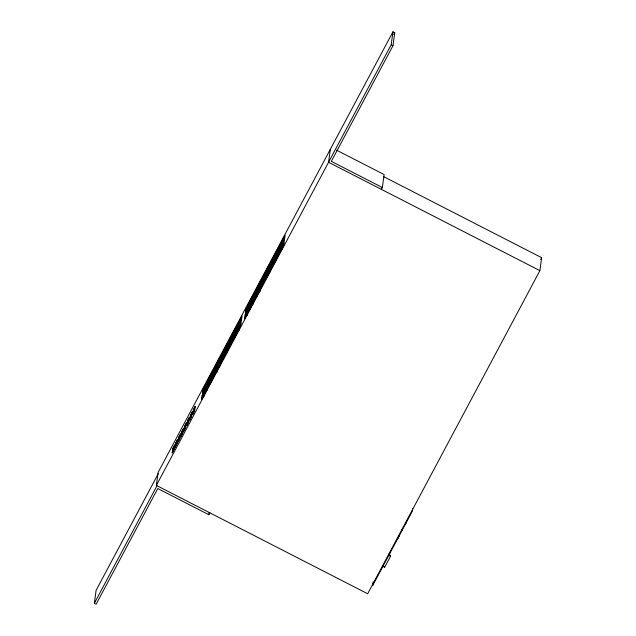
<?xml version="1.0" encoding="UTF-8"?>
<svg xmlns="http://www.w3.org/2000/svg" width="636" height="636" viewBox="0 0 636 636"><rect width="100%" height="100%" fill="white"/><g stroke="black" fill="none" stroke-linecap="round" stroke-linejoin="round"><path stroke-width="0.95" d="M209.808 512.878L208.831 514.715L157.792 488.535L96.139 604.2L94.359 603.286L96.108 590.311L158.269 473.693M383.341 176.498L541.641 257.675L539.892 270.65L367.664 593.762L156.353 485.395L158.102 472.429L392.945 31.8L394.725 32.714L392.969 45.689L331.324 161.345L382.363 187.525L381.385 189.361L381.64 187.509M202.487 395.202L202.081 398.216L210.89 381.695L211.295 378.682L202.487 395.202L204.188 396.077M206.239 383.675L212.106 372.656L211.701 375.669L202.892 392.189L203.305 389.184L206.239 383.675L207.94 384.541M218.959 359.809L219.023 359.348L213.092 370.82L212.678 373.833L221.487 357.313L221.892 354.3L218.959 359.809L220.66 360.676M218.148 365.827L221.082 360.326L220.676 363.331L211.868 379.859L212.273 376.846L218.212 365.366L218.148 365.827L219.841 366.702M229.691 347.876L227.99 347.01L222.059 358.489L221.654 361.494L230.463 344.974L230.868 341.961L227.934 347.471L229.628 348.345M222.87 352.463L222.465 355.476L231.273 338.956L231.679 335.943L222.87 352.463L224.572 353.338M227.934 347.471L227.99 347.01M238.532 323.088L238.595 322.627L232.657 334.107L232.251 337.12L241.06 320.592L241.465 317.587L238.532 323.088L240.233 323.963M208.831 514.715L209.085 512.862M237.721 329.114L240.654 323.605L240.249 326.618L231.44 343.138L231.846 340.125L237.777 328.653L237.721 329.114L239.414 329.981M251.419 303.412L251.482 302.951L245.544 314.423L245.138 317.436L253.947 300.915L254.352 297.902L251.419 303.412L253.112 304.278M246.363 308.404L245.949 311.417L254.758 294.889L255.163 291.884L246.363 308.404L248.056 309.271M255.33 296.066L254.925 299.079L263.733 282.551L264.139 279.546L255.33 296.066L257.031 296.94M259.083 284.538L264.95 273.52L264.544 276.533L255.736 293.053L256.149 290.048L259.083 284.538L260.776 285.405M271.803 260.673L271.866 260.204L265.928 271.683L265.522 274.696L274.331 258.176L274.736 255.163L271.803 260.673L273.504 261.539M270.992 266.691L273.925 261.181L273.52 264.194L264.711 280.722L265.117 277.709L271.047 266.23L270.992 266.691L272.685 267.565M280.77 248.334L280.834 247.873L274.903 259.353L274.498 262.358L283.306 245.838L283.712 242.825L280.77 248.334L282.471 249.201M278.655 247.817L284.523 236.807L284.117 239.812L275.309 256.34L275.714 253.327L278.655 247.817L280.349 248.692M330.315 149.293L328.574 162.283L539.892 270.65M156.353 485.395L391.188 44.774L392.945 31.8M382.363 187.525L384.12 174.55L336.595 150.183M373.141 581.924L372.632 585.692L412.311 511.257L412.692 508.426M382.459 566.263A6.487 1.344 28.1 0 0 384.732 567.145L384.359 566.406M384.732 567.145L390.607 556.134L390.234 555.387A34.821 7.195 28.1 0 1 389.129 553.519M401.96 529.351L401.817 530.416L402.683 528.786M406.277 522.045L405.315 524.644M393.795 34.463L394.725 32.714M94.359 603.286L156.981 485.785M540.711 259.432L541.641 257.675M399.098 535.52L398.144 538.104L398.947 536.585M391.188 44.774L392.969 45.689M278.711 247.356L280.412 248.223M277.9 253.374L279.601 254.249M277.837 253.844L279.538 254.71M274.903 259.353L276.604 260.219M268.933 265.713L270.626 266.587M268.114 271.739L269.815 272.606M268.05 272.2L269.751 273.075M265.928 271.683L267.629 272.558M259.146 284.077L260.84 284.944M258.327 290.096L260.029 290.97M258.264 290.557L259.965 291.431M249.36 302.434L251.053 303.3M249.296 302.895L250.997 303.77M248.541 308.452L250.242 309.327M245.544 314.423L247.245 315.297M235.598 328.597L237.292 329.472M234.843 334.154L236.544 335.029M234.779 334.623L236.481 335.49M232.657 334.107L234.358 334.973M225.875 346.493L227.569 347.367M225.057 352.519L226.758 353.385M222.059 358.489L223.761 359.356M215.27 370.875L216.971 371.742M215.207 371.337L216.908 372.211M213.092 370.82L214.785 371.694M206.303 383.214L207.996 384.08M205.484 389.232L207.185 390.106M390.607 556.134A6.487 1.344 28.1 0 1 388.326 555.252M172.213 452.625L172.149 453.086L174.169 448.952L172.213 452.625M172.404 451.234L172.34 451.695L174.359 447.561L172.404 451.234M172.587 449.875L172.523 450.336L174.542 446.202L172.587 449.875M172.777 448.483L172.714 448.952L174.733 444.81L172.777 448.483M175.146 447.116L175.091 447.585L177.11 443.443L175.146 447.116M175.337 445.725L175.274 446.194L177.293 442.06L175.337 445.725M175.52 444.365L175.457 444.834L177.476 440.692L175.52 444.365M175.711 442.982L175.647 443.443L177.667 439.309L175.711 442.982M178.088 441.607L178.024 442.076L180.044 437.942L178.088 441.607M178.271 440.223L178.207 440.684L180.234 436.55L178.271 440.223M178.454 438.864L178.398 439.325L180.417 435.191L178.454 438.864M178.644 437.473L178.581 437.934L180.6 433.8L178.644 437.473M181.022 436.105L180.958 436.566L182.977 432.432L181.022 436.105M181.212 434.714L181.149 435.175L183.168 431.041L181.212 434.714M181.395 433.355L181.332 433.816L183.351 429.682L181.395 433.355M181.578 431.963L181.522 432.424L183.542 428.29L181.578 431.963M183.955 430.596L183.891 431.057L185.911 426.923L183.955 430.596M184.146 429.205L184.082 429.666L186.102 425.532L184.146 429.205M184.329 427.845L184.265 428.306L186.284 424.172L184.329 427.845M184.519 426.454L184.456 426.915L186.475 422.781L184.519 426.454M186.897 425.087L186.833 425.548L188.852 421.414L186.897 425.087M187.079 423.695L187.016 424.164L189.035 420.022L187.079 423.695M187.262 422.336L187.199 422.797L189.218 418.663L187.262 422.336M187.453 420.945L187.389 421.414L189.409 417.28L187.453 420.945M189.83 419.577L189.767 420.046L191.786 415.904L189.83 419.577M190.013 418.186L189.957 418.655L191.977 414.521L190.013 418.186M190.204 416.826L190.14 417.296L192.159 413.162L190.204 416.826M190.387 415.443L190.323 415.904L192.342 411.77L190.387 415.443M192.764 414.076L192.7 414.537L194.719 410.403L192.764 414.076M192.954 412.685L192.891 413.146L194.91 409.012L192.954 412.685M193.137 411.325L193.074 411.786L195.093 407.652L193.137 411.325M193.32 409.934L193.264 410.395L195.284 406.261L193.32 409.934M202.097 395.425L201.532 399.599L240.67 326.165L241.235 321.991L202.097 395.425M202.908 389.407L202.343 393.573L241.489 320.139L242.054 315.973L202.908 389.407M245.146 314.645L244.59 318.819L283.728 245.385L284.292 241.211L245.146 314.645M245.965 308.627L245.401 312.793L284.546 239.359L285.111 235.193L245.965 308.627"/></g></svg>
